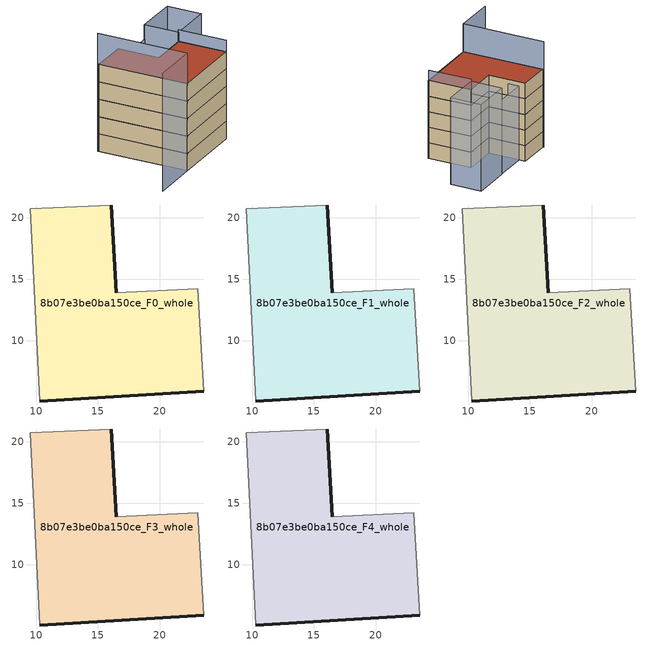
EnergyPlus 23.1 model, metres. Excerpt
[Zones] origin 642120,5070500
8b07e3be0ba150ce_F0_whole
 floor ground (EU_floor_Construction): 23.59,5.91 23.09,14.21 16.49,13.91 16.09,21.01 9.49,20.72 10.29,5.11 z0
 wall outside (EU_wall_Construction): 16.09,21.01 16.49,13.91 / 23.59,5.91 10.29,5.11 z0:3
 wall adiabatic (EU_wall_Construction): 10.29,5.11 9.49,20.72 16.09,21.01 / 16.49,13.91 23.09,14.21 23.59,5.91 z0:3
8b07e3be0ba150ce_F1_whole
 floor to 8b07e3be0ba150ce_F0_whole (EU_floor_Construction): 23.59,5.91 23.09,14.21 16.49,13.91 16.09,21.01 9.49,20.72 10.28,5.11 z3
 wall outside (EU_wall_Construction): 16.09,21.01 16.49,13.91 / 23.59,5.91 10.29,5.11 z3:6
 wall adiabatic (EU_wall_Construction): 10.29,5.11 9.49,20.72 16.09,21.01 / 16.49,13.91 23.09,14.21 23.59,5.91 z3:6
8b07e3be0ba150ce_F2_whole
 floor to 8b07e3be0ba150ce_F1_whole (EU_floor_Construction): 23.59,5.91 23.09,14.21 16.49,13.91 16.09,21.01 9.49,20.72 10.28,5.11 z6
 wall outside (EU_wall_Construction): 16.09,21.01 16.49,13.91 / 23.59,5.91 10.29,5.11 z6:9
 wall adiabatic (EU_wall_Construction): 10.29,5.11 9.49,20.72 16.09,21.01 / 16.49,13.91 23.09,14.21 23.59,5.91 z6:9
8b07e3be0ba150ce_F3_whole
 floor to 8b07e3be0ba150ce_F2_whole (EU_floor_Construction): 23.59,5.91 23.09,14.21 16.49,13.91 16.09,21.01 9.49,20.72 10.28,5.11 z9
 wall outside (EU_wall_Construction): 16.09,21.01 16.49,13.91 / 23.59,5.91 10.29,5.11 z9:12
 wall adiabatic (EU_wall_Construction): 10.29,5.11 9.49,20.72 16.09,21.01 / 16.49,13.91 23.09,14.21 23.59,5.91 z9:12
8b07e3be0ba150ce_F4_whole
 floor to 8b07e3be0ba150ce_F3_whole (EU_floor_Construction): 23.59,5.91 23.09,14.21 16.49,13.91 16.09,21.01 9.49,20.72 10.28,5.11 z12
 wall outside (EU_wall_Construction): 16.09,21.01 16.49,13.91 / 23.59,5.91 10.29,5.11 z12:15
 wall adiabatic (EU_wall_Construction): 10.29,5.11 9.49,20.72 16.09,21.01 / 16.49,13.91 23.09,14.21 23.59,5.91 z12:15
 roof outside (EU_roof_Construction): 23.09,14.21 23.59,5.91 10.29,5.11 9.49,20.72 16.09,21.01 16.49,13.91 z15
shading: 9.49,20.84 10.28,5.11 / 10.28,5.11 1.98,4.69 z0:20.3; 23.58,5.9 23.09,14.24 z0:17; 30.76,14.61 23.1,14.21 / 23.1,14.21 22.78,20.21 / 22.78,20.21 30.45,20.61 / 30.45,20.61 30.76,14.61 z0:16.6; 22.8,20.11 23.1,14.21 / 23.1,14.21 16.47,13.87 / 16.47,13.87 16.17,19.78 / 16.17,19.78 22.8,20.11 z0:14.2
[Building]
EU S2 Campaign: North Axis=0; Terrain=City; Solar Distribution=FullExterior
[Site:Location]
Lyon-Bron: Latitude=45.75; Longitude=5; Time Zone=1; Elevation=198
[SizingPeriod:WeatherFileDays]
AnnualSizingPeriod: Begin Month=1; Begin Day of Month=1; End Month=12; End Day of Month=31; Day of Week for Start Day=Monday; Use Weather File Daylight Saving Period=No; Use Weather File Rain and Snow Indicators=No
[MATERIAL]
EU_InternalMass_Material: Roughness=MediumRough; Thickness=0.1; Conductivity=1; Density=1800; Specific Heat=900; Thermal Absorptance=0.9; Solar Absorptance=0.7; Visible Absorptance=0.7
[MATERIAL:NOMASS] Roughness=MediumRough; Thermal Absorptance=0.9; Solar Absorptance=0.7; Visible Absorptance=0.7
Name | Thermal Resistance
EU_wall_NoMass | 0.776494
EU_roof_NoMass | 0.486893
EU_floor_NoMass | 0.421597
[CONSTRUCTION]
EU_wall_Construction: EU_wall_NoMass
EU_roof_Construction: EU_roof_NoMass
EU_floor_Construction: EU_floor_NoMass
EU_InternalMass_Construction: EU_InternalMass_Material
[ZONE] Type=1; Multiplier=1; Ceiling Height=autocalculate; Floor Area=autocalculate; Part of Total Floor Area=Yes
Name | Volume
8b07e3be0ba150ce_F0_whole | 477.256
8b07e3be0ba150ce_F1_whole; 8b07e3be0ba150ce_F2_whole; 8b07e3be0ba150ce_F3_whole; 8b07e3be0ba150ce_F4_whole | 477.257
[INTERNALMASS] Construction=EU_InternalMass_Construction; Surface Area=159.086
Name | Zone or ZoneList
8b07e3be0ba150ce_F0_whole_EU_InternalMass | 8b07e3be0ba150ce_F0_whole
8b07e3be0ba150ce_F1_whole_EU_InternalMass | 8b07e3be0ba150ce_F1_whole
8b07e3be0ba150ce_F2_whole_EU_InternalMass | 8b07e3be0ba150ce_F2_whole
8b07e3be0ba150ce_F3_whole_EU_InternalMass | 8b07e3be0ba150ce_F3_whole
8b07e3be0ba150ce_F4_whole_EU_InternalMass | 8b07e3be0ba150ce_F4_whole
[OTHEREQUIPMENT] Fuel Type=Electricity; Design Level Calculation Method=Watts/Area; Power per Zone Floor Area=1; Fraction Latent=0; Fraction Radiant=0; Fraction Lost=0; Carbon Dioxide Generation Rate=0; EndUse Subcategory=EU_Step8_InternalGains
Name | Zone or ZoneList or Space or SpaceList | Schedule
EU_Step8_InternalGain_8b07e3be0ba150ce_F0_whole_f000 | 8b07e3be0ba150ce_F0_whole | EU_Step8_GainSchedule_8b07e3be0ba150ce_F0_whole_f000
EU_Step8_InternalGain_8b07e3be0ba150ce_F1_whole_f000 | 8b07e3be0ba150ce_F1_whole | EU_Step8_GainSchedule_8b07e3be0ba150ce_F1_whole_f000
EU_Step8_InternalGain_8b07e3be0ba150ce_F2_whole_f000 | 8b07e3be0ba150ce_F2_whole | EU_Step8_GainSchedule_8b07e3be0ba150ce_F2_whole_f000
EU_Step8_InternalGain_8b07e3be0ba150ce_F3_whole_f000 | 8b07e3be0ba150ce_F3_whole | EU_Step8_GainSchedule_8b07e3be0ba150ce_F3_whole_f000
EU_Step8_InternalGain_8b07e3be0ba150ce_F4_whole_f000 | 8b07e3be0ba150ce_F4_whole | EU_Step8_GainSchedule_8b07e3be0ba150ce_F4_whole_f000
[ZONEVENTILATION:DESIGNFLOWRATE] Schedule=EU_AlwaysOn; Design Flow Rate Calculation Method=AirChanges/Hour; Air Changes per Hour=0.693814; Ventilation Type=Natural; Fan Pressure Rise=0; Fan Total Efficiency=1; Constant Term Coefficient=1; Temperature Term Coefficient=0; Velocity Term Coefficient=0; Velocity Squared Term Coefficient=0; Minimum Indoor Temperature=-100; Maximum Indoor Temperature=100; Delta Temperature=-100; Minimum Outdoor Temperature=-100; Maximum Outdoor Temperature=100; Maximum Wind Speed=40
Name | Zone or ZoneList or Space or SpaceList
EU_ConstantAir_8b07e3be0ba150ce_F0_whole | 8b07e3be0ba150ce_F0_whole
EU_ConstantAir_8b07e3be0ba150ce_F1_whole | 8b07e3be0ba150ce_F1_whole
EU_ConstantAir_8b07e3be0ba150ce_F2_whole | 8b07e3be0ba150ce_F2_whole
EU_ConstantAir_8b07e3be0ba150ce_F3_whole | 8b07e3be0ba150ce_F3_whole
EU_ConstantAir_8b07e3be0ba150ce_F4_whole | 8b07e3be0ba150ce_F4_whole
[HVACTEMPLATE:THERMOSTAT] Constant Heating Setpoint=20; Constant Cooling Setpoint=50
EU_HeatOnly_8b07e3be0ba150ce_F0_whole; EU_HeatOnly_8b07e3be0ba150ce_F1_whole; EU_HeatOnly_8b07e3be0ba150ce_F2_whole; EU_HeatOnly_8b07e3be0ba150ce_F3_whole; EU_HeatOnly_8b07e3be0ba150ce_F4_whole
[HVACTEMPLATE:ZONE:IDEALLOADSAIRSYSTEM] System Availability Schedule=EU_AlwaysOn; Maximum Heating Supply Air Temperature=50; Minimum Cooling Supply Air Temperature=13; Maximum Heating Supply Air Humidity Ratio=0.0156; Minimum Cooling Supply Air Humidity Ratio=0.0077; Heating Limit=NoLimit; Cooling Limit=NoLimit; Heating Availability Schedule=EU_AlwaysOn; Cooling Availability Schedule=EU_CoolingOff; Dehumidification Control Type=ConstantSensibleHeatRatio; Cooling Sensible Heat Ratio=0.7; Dehumidification Setpoint=60; Humidification Control Type=None; Humidification Setpoint=30; Outdoor Air Method=None; Outdoor Air Flow Rate per Person=0.00944; Outdoor Air Flow Rate per Zone Floor Area=0; Outdoor Air Flow Rate per Zone=0; Demand Controlled Ventilation Type=None; Outdoor Air Economizer Type=NoEconomizer; Heat Recovery Type=None; Sensible Heat Recovery Effectiveness=0.7; Latent Heat Recovery Effectiveness=0.65
Name | Template Thermostat
8b07e3be0ba150ce_F0_whole | EU_HeatOnly_8b07e3be0ba150ce_F0_whole
8b07e3be0ba150ce_F1_whole | EU_HeatOnly_8b07e3be0ba150ce_F1_whole
8b07e3be0ba150ce_F2_whole | EU_HeatOnly_8b07e3be0ba150ce_F2_whole
8b07e3be0ba150ce_F3_whole | EU_HeatOnly_8b07e3be0ba150ce_F3_whole
8b07e3be0ba150ce_F4_whole | EU_HeatOnly_8b07e3be0ba150ce_F4_whole
[SIZING:ZONE] Zone Cooling Design Supply Air Temperature Input Method=SupplyAirTemperature; Zone Cooling Design Supply Air Temperature=13; Zone Heating Design Supply Air Temperature Input Method=SupplyAirTemperature; Zone Heating Design Supply Air Temperature=50; Zone Cooling Design Supply Air Humidity Ratio=0.008; Zone Heating Design Supply Air Humidity Ratio=0.008; Cooling Design Air Flow Method=DesignDay; Cooling Design Air Flow Rate=0; Cooling Minimum Air Flow per Zone Floor Area=0.000762; Cooling Minimum Air Flow=0; Cooling Minimum Air Flow Fraction=0.2; Heating Design Air Flow Method=DesignDay; Heating Design Air Flow Rate=0; Heating Maximum Air Flow per Zone Floor Area=0.002032; Heating Maximum Air Flow=0.141576; Heating Maximum Air Flow Fraction=0.3; Account for Dedicated Outdoor Air System=No; Dedicated Outdoor Air System Control Strategy=NeutralSupplyAir; Dedicated Outdoor Air Low Setpoint Temperature for Design=autosize; Dedicated Outdoor Air High Setpoint Temperature for Design=autosize; Zone Load Sizing Method=Sensible Load Only No Latent Load; Zone Latent Cooling Design Supply Air Humidity Ratio Input Method=HumidityRatioDifference; Zone Cooling Design Supply Air Humidity Ratio Difference=0.005; Zone Latent Heating Design Supply Air Humidity Ratio Input Method=HumidityRatioDifference; Zone Humidification Design Supply Air Humidity Ratio Difference=0.005
8b07e3be0ba150ce_F0_whole; 8b07e3be0ba150ce_F1_whole; 8b07e3be0ba150ce_F2_whole; 8b07e3be0ba150ce_F3_whole; 8b07e3be0ba150ce_F4_whole
[SCHEDULE:CONSTANT]
Name | Hourly Value
EU_AlwaysOn | 1
EU_CoolingOff | 0
[SCHEDULE:FILE] Column Number=1; Rows to Skip at Top=0; Number of Hours of Data=8760; Column Separator=Comma; Interpolate to Timestep=No; Minutes per Item=60; Adjust Schedule for Daylight Savings=Yes
Name | File
EU_Step8_GainSchedule_8b07e3be0ba150ce_F0_whole_f000 | ../../schedules/8b07e3be0ba150ce/8b07e3be0ba150ce_F0_whole_f000_gain.csv
EU_Step8_GainSchedule_8b07e3be0ba150ce_F1_whole_f000 | ../../schedules/8b07e3be0ba150ce/8b07e3be0ba150ce_F1_whole_f000_gain.csv
EU_Step8_GainSchedule_8b07e3be0ba150ce_F2_whole_f000 | ../../schedules/8b07e3be0ba150ce/8b07e3be0ba150ce_F2_whole_f000_gain.csv
EU_Step8_GainSchedule_8b07e3be0ba150ce_F3_whole_f000 | ../../schedules/8b07e3be0ba150ce/8b07e3be0ba150ce_F3_whole_f000_gain.csv
EU_Step8_GainSchedule_8b07e3be0ba150ce_F4_whole_f000 | ../../schedules/8b07e3be0ba150ce/8b07e3be0ba150ce_F4_whole_f000_gain.csv
